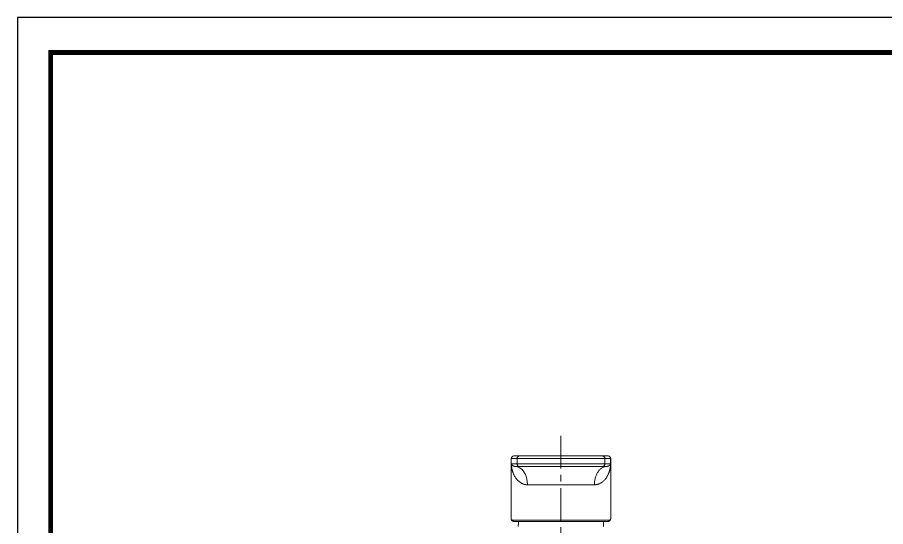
# Model space of a CAD drawing. Extents: x 0 to 790, y 0 to 579.
# Drawn here: x 0 to 331.9, y 384.1 to 578.8 of the extents above; entities that cross this region are included whole.
import ezdxf

# ---------------------------------------------------------------- set-up
doc = ezdxf.new("R2010")
doc.units = 0
doc.header["$LTSCALE"] = 10
doc.header["$MEASUREMENT"] = 0
doc.linetypes.add('CENTER', pattern=[2, 1.25, -0.25, 0.25, -0.25])
doc.layers.get('0').update_dxf_attribs({"linetype": 'CONTINUOUS'})
doc.layers.add('1', color=7, linetype='CONTINUOUS')
doc.layers.add('BODY', color=7, linetype='CONTINUOUS')

msp = doc.modelspace()

# ---------------------------------------------------------------- linework, layer by layer
at = {"ltscale": 0.5}
msp.add_lwpolyline([(0, 0), (789.88, 0), (789.88, 578.76), (0, 578.76)], close=True, dxfattribs=at)
at = {"color": 5, "linetype": 'ByBlock', "lineweight": 200, "const_width": 1.82}
msp.add_lwpolyline([(12.7, 24.78), (777.1, 24.78), (777.1, 565.32), (12.7, 565.32)], close=True, dxfattribs=at)
at = {"layer": '1', "color": 7, "linetype": 'Continuous', "lineweight": 18}
for p, q in [((188.76, 410.11), (188.76, 407.11)), ((189.77, 411.11), (189.76, 411.11)), ((189.77, 411.11), (191.97, 411.11)), ((191.97, 411.11), (223.55, 411.11)), ((223.55, 411.11), (225.75, 411.11)), ((225.76, 411.11), (225.75, 411.11)), ((226.76, 387.14), (226.76, 410.11)), ((188.76, 407.11), (188.76, 387.14)), ((191.97, 407.11), (190.26, 407.11)), ((223.55, 407.11), (191.97, 407.11)), ((225.26, 407.11), (223.55, 407.11)), ((225.72, 386.11), (189.8, 386.11))]:
    msp.add_line(p, q, dxfattribs=at)
at = {"layer": '1', "color": 7, "linetype": 'Continuous', "lineweight": 13}
for p, q in [((188.77, 410.11), (188.76, 410.11)), ((188.77, 410.11), (190.97, 410.11)), ((188.77, 410.11), (188.77, 408.11)), ((190.97, 410.11), (190.97, 408.11)), ((190.97, 410.11), (224.55, 410.11)), ((224.55, 410.11), (226.75, 410.11)), ((224.55, 410.11), (224.55, 408.11)), ((226.76, 410.11), (226.75, 410.11)), ((226.75, 410.11), (226.75, 408.11)), ((188.85, 407.11), (188.76, 407.11)), ((190.97, 408.11), (188.77, 408.11)), ((224.55, 408.11), (190.97, 408.11)), ((226.75, 408.11), (224.55, 408.11)), ((207.76, 400.11), (194.97, 400.11)), ((220.55, 400.11), (207.76, 400.11)), ((207.76, 386.61), (189.31, 386.61)), ((226.21, 386.61), (207.76, 386.61))]:
    msp.add_line(p, q, dxfattribs=at)
at = {"layer": '1', "color": 7, "linetype": 'Continuous', "lineweight": 18}
for centre, radius, start, end in [((189.76, 410.11), 1, 90, 180), ((225.76, 410.11), 1, 0, 90), ((208.49, 384.11), 17.03, 173.2545, 180), ((207.03, 384.11), 17.03, 0, 6.7455)]:
    msp.add_arc(centre, radius, start, end, dxfattribs=at)
at = {"layer": '1', "color": 7, "linetype": 'Continuous', "lineweight": 13}
for centre, major_axis, start_param, end_param in [((189.77, 410.11), (0, 1), 0, 1.570796), ((191.97, 410.11), (0, 1), 0, 1.570796), ((223.55, 410.11), (0, 1), 4.712389, 6.283185), ((225.75, 410.11), (0, 1), 4.712389, 6.283185), ((191.97, 408.11), (0, -1), 4.712389, 6.283185), ((223.55, 408.11), (0, -1), 0, 1.570796)]:
    msp.add_ellipse(centre, major_axis=major_axis, ratio=0.999657, start_param=start_param, end_param=end_param, dxfattribs=at)
at = {"layer": '1', "color": 7, "linetype": 'Continuous', "lineweight": 18}
for centre, major_axis, ratio, start_param, end_param in [((181.88, 407.11), (-6.9, -1.2), 0.871804, 2.945335, 3.088549), ((190.26, 400.11), (0, -7), 0.673181, 1.570797, 3.141593)]:
    msp.add_ellipse(centre, major_axis=major_axis, ratio=ratio, start_param=start_param, end_param=end_param, dxfattribs=at)
for points, degree in [([(188.85, 407.11), (188.83, 407.28), (188.79, 407.62), (188.77, 407.95), (188.77, 408.11)], 3), ([(188.82, 407.99), (188.81, 408.01), (188.79, 408.05), (188.77, 408.09), (188.77, 408.11)], 3), ([(188.76, 387.16), (188.75, 386.29), (189.62, 386.15)], 2), ([(225.9, 386.15), (226.77, 386.29), (226.76, 387.16)], 2)]:
    msp.add_open_spline(points, degree=degree, dxfattribs=at)
at = {"layer": '1', "color": 7, "linetype": 'Continuous', "lineweight": 13}
for points, knots in [([(189.99, 407.13), (189.99, 407.14), (189.95, 407.14), (189.87, 407.16), (189.76, 407.19), (189.66, 407.23), (189.56, 407.28), (189.47, 407.32), (189.38, 407.38), (189.28, 407.44), (189.19, 407.52), (189.1, 407.6), (189.02, 407.69), (188.94, 407.79), (188.87, 407.89), (188.84, 407.96), (188.82, 407.99)], [0, 0, 0, 0, 0.004419, 0.066609, 0.128707, 0.191849, 0.256183, 0.3203, 0.385576, 0.457495, 0.537655, 0.624911, 0.718139, 0.816574, 0.920254, 1, 1, 1, 1]), ([(194.97, 400.11), (194.96, 400.11), (194.94, 400.11), (194.9, 400.11), (194.87, 400.11), (194.84, 400.11), (194.8, 400.11), (194.77, 400.12), (194.74, 400.12), (194.7, 400.12), (194.67, 400.12), (194.64, 400.12), (194.6, 400.13), (194.57, 400.13), (194.54, 400.13), (194.5, 400.14), (194.47, 400.14), (194.44, 400.14), (194.4, 400.15), (194.37, 400.15), (194.34, 400.16), (194.3, 400.16), (194.27, 400.17), (194.24, 400.17), (194.2, 400.18), (194.17, 400.18), (194.14, 400.19), (194.1, 400.19), (194.07, 400.2), (194.04, 400.21), (194, 400.22), (193.97, 400.22), (193.94, 400.23), (193.9, 400.24), (193.87, 400.25), (193.84, 400.25), (193.81, 400.26), (193.77, 400.27), (193.74, 400.28), (193.71, 400.29), (193.67, 400.3), (193.64, 400.31), (193.61, 400.32), (193.58, 400.33), (193.54, 400.34), (193.51, 400.35), (193.48, 400.36), (193.44, 400.37), (193.41, 400.38), (193.38, 400.4), (193.35, 400.41), (193.31, 400.42), (193.28, 400.43), (193.25, 400.45), (193.22, 400.46), (193.18, 400.47), (193.15, 400.49), (193.12, 400.5), (193.09, 400.51), (193.05, 400.53), (193.02, 400.54), (192.99, 400.56), (192.96, 400.57), (192.92, 400.59), (192.89, 400.6), (192.86, 400.62), (192.83, 400.63), (192.69, 400.71), (192.44, 400.84), (192.1, 401.07), (191.76, 401.33), (191.43, 401.62), (191.09, 401.96), (190.74, 402.37), (190.38, 402.87), (190.04, 403.41), (189.78, 403.9), (189.59, 404.33), (189.45, 404.68), (189.32, 405.05), (189.23, 405.33), (189.17, 405.51), (189.15, 405.58), (189.13, 405.66), (189.11, 405.74), (189.09, 405.82), (189.07, 405.9), (189.05, 405.98), (189.03, 406.07), (189.01, 406.15), (188.99, 406.24), (188.97, 406.33), (188.96, 406.42), (188.94, 406.52), (188.92, 406.61), (188.91, 406.71), (188.89, 406.81), (188.87, 406.91), (188.86, 407.01), (188.85, 407.08), (188.85, 407.11)], [0, 0, 0, 0, 0.002839, 0.005684, 0.008535, 0.011394, 0.014259, 0.017131, 0.02001, 0.022896, 0.025789, 0.028689, 0.031596, 0.034511, 0.037434, 0.040363, 0.043301, 0.046246, 0.049198, 0.052159, 0.055127, 0.058104, 0.061088, 0.06408, 0.067081, 0.07009, 0.073107, 0.076133, 0.079167, 0.08221, 0.085261, 0.088321, 0.091389, 0.094467, 0.097553, 0.100648, 0.103752, 0.106866, 0.109988, 0.11312, 0.116261, 0.119411, 0.12257, 0.125739, 0.128918, 0.132106, 0.135304, 0.138511, 0.141728, 0.144955, 0.148192, 0.151439, 0.154696, 0.157963, 0.16124, 0.164527, 0.167824, 0.171131, 0.174449, 0.177777, 0.181116, 0.184465, 0.187825, 0.191195, 0.194576, 0.197967, 0.201369, 0.204782, 0.24309, 0.282931, 0.324359, 0.367425, 0.412171, 0.469811, 0.53116, 0.596271, 0.665186, 0.701844, 0.740318, 0.780613, 0.82273, 0.830584, 0.838602, 0.846784, 0.855129, 0.863639, 0.872313, 0.881151, 0.890152, 0.899318, 0.908648, 0.918142, 0.9278, 0.937622, 0.947608, 0.957758, 0.968072, 0.978551, 0.989193, 1, 1, 1, 1]), ([(226.75, 408.11), (226.75, 408.09), (226.75, 408.06), (226.75, 408.01), (226.75, 407.97), (226.74, 407.92), (226.74, 407.87), (226.74, 407.82), (226.74, 407.78), (226.73, 407.73), (226.73, 407.69), (226.73, 407.64), (226.72, 407.6), (226.72, 407.56), (226.72, 407.51), (226.71, 407.47), (226.71, 407.43), (226.7, 407.39), (226.7, 407.35), (226.7, 407.31), (226.69, 407.27), (226.69, 407.23), (226.68, 407.19), (226.68, 407.16), (226.67, 407.12), (226.67, 407.08), (226.66, 407.05), (226.66, 407.01), (226.65, 406.98), (226.65, 406.94), (226.65, 406.91), (226.64, 406.87), (226.64, 406.84), (226.63, 406.81), (226.63, 406.78), (226.62, 406.75), (226.62, 406.72), (226.61, 406.69), (226.61, 406.66), (226.6, 406.63), (226.6, 406.6), (226.59, 406.57), (226.59, 406.54), (226.58, 406.52), (226.58, 406.49), (226.57, 406.47), (226.57, 406.44), (226.54, 406.32), (226.5, 406.12), (226.43, 405.83), (226.36, 405.56), (226.28, 405.3), (226.19, 405), (226.07, 404.67), (225.92, 404.32), (225.77, 403.98), (225.6, 403.65), (225.42, 403.32), (225.22, 402.99), (225.01, 402.69), (224.75, 402.34), (224.44, 401.98), (224.07, 401.6), (223.68, 401.26), (223.28, 400.97), (222.98, 400.79), (222.8, 400.69), (222.74, 400.66), (222.69, 400.63), (222.63, 400.61), (222.58, 400.58), (222.52, 400.55), (222.46, 400.53), (222.41, 400.5), (222.35, 400.48), (222.29, 400.45), (222.24, 400.43), (222.18, 400.41), (222.12, 400.39), (222.06, 400.37), (222.01, 400.35), (221.95, 400.33), (221.89, 400.31), (221.83, 400.3), (221.77, 400.28), (221.72, 400.26), (221.66, 400.25), (221.6, 400.23), (221.54, 400.22), (221.48, 400.21), (221.43, 400.2), (221.37, 400.19), (221.31, 400.18), (221.25, 400.17), (221.19, 400.16), (221.13, 400.15), (221.08, 400.14), (221.02, 400.14), (220.96, 400.13), (220.9, 400.12), (220.84, 400.12), (220.78, 400.12), (220.73, 400.11), (220.67, 400.11), (220.61, 400.11), (220.57, 400.11), (220.55, 400.11)], [0, 0, 0, 0, 0.004636, 0.009221, 0.013755, 0.018237, 0.022669, 0.027049, 0.031379, 0.035657, 0.039884, 0.04406, 0.048185, 0.052259, 0.056282, 0.060253, 0.064174, 0.068043, 0.071862, 0.075629, 0.079345, 0.08301, 0.086624, 0.090187, 0.093699, 0.097159, 0.100569, 0.103927, 0.107235, 0.110491, 0.113696, 0.11685, 0.119953, 0.123005, 0.126005, 0.128955, 0.131853, 0.134701, 0.137497, 0.140242, 0.142937, 0.14558, 0.148171, 0.150712, 0.153202, 0.155641, 0.158028, 0.160365, 0.1892, 0.216868, 0.243368, 0.268702, 0.29287, 0.330086, 0.365854, 0.400178, 0.433062, 0.469473, 0.504638, 0.538565, 0.571263, 0.621736, 0.669934, 0.715915, 0.759746, 0.801501, 0.806991, 0.81245, 0.817879, 0.823278, 0.828647, 0.833987, 0.839297, 0.844578, 0.84983, 0.855054, 0.86025, 0.865417, 0.870557, 0.875669, 0.880755, 0.885813, 0.890845, 0.89585, 0.90083, 0.905784, 0.910713, 0.915616, 0.920495, 0.92535, 0.93018, 0.934987, 0.939771, 0.944531, 0.949269, 0.953985, 0.958679, 0.963351, 0.968002, 0.972632, 0.977242, 0.981832, 0.986403, 0.990954, 0.995486, 1, 1, 1, 1]), ([(225.26, 407.11), (225.12, 407.11), (224.98, 407.1), (224.7, 407.06), (224.55, 407.03), (224.26, 406.95), (224.11, 406.9), (223.82, 406.78), (223.67, 406.7), (223.38, 406.53), (223.24, 406.44), (222.96, 406.22), (222.82, 406.1), (222.55, 405.84), (222.42, 405.7), (222.17, 405.39), (222.05, 405.23), (221.82, 404.89), (221.71, 404.71), (221.5, 404.34), (221.41, 404.14), (221.23, 403.74), (221.15, 403.54), (221, 403.12), (220.94, 402.9), (220.82, 402.47), (220.77, 402.25), (220.69, 401.82), (220.66, 401.6), (220.6, 401.17), (220.58, 400.95), (220.56, 400.53), (220.55, 400.32), (220.55, 400.11)], [0, 0, 0, 0, 0.0625, 0.0625, 0.125, 0.125, 0.1875, 0.1875, 0.25, 0.25, 0.3125, 0.3125, 0.375, 0.375, 0.4375, 0.4375, 0.5, 0.5, 0.5625, 0.5625, 0.625, 0.625, 0.6875, 0.6875, 0.75, 0.75, 0.8125, 0.8125, 0.875, 0.875, 0.9375, 0.9375, 1, 1, 1, 1]), ([(226.75, 408.11), (226.74, 408.07), (226.7, 407.99), (226.64, 407.88), (226.57, 407.78), (226.5, 407.69), (226.41, 407.59), (226.3, 407.5), (226.19, 407.41), (226.07, 407.34), (225.95, 407.27), (225.83, 407.22), (225.71, 407.18), (225.61, 407.15), (225.56, 407.14), (225.54, 407.14)], [0, 0, 0, 0, 0.10743, 0.19643, 0.278074, 0.362372, 0.45044, 0.538975, 0.62531, 0.707199, 0.783009, 0.85202, 0.916199, 0.978271, 1, 1, 1, 1]), ([(189.31, 386.61), (189.31, 386.61), (189.3, 386.61), (189.29, 386.61), (189.27, 386.61), (189.26, 386.61), (189.25, 386.61), (189.23, 386.61), (189.22, 386.61), (189.21, 386.62), (189.2, 386.62), (189.18, 386.62), (189.17, 386.62), (189.16, 386.62), (189.15, 386.62), (189.14, 386.63), (189.13, 386.63), (189.11, 386.63), (189.1, 386.63), (189.09, 386.64), (189.08, 386.64), (189.07, 386.64), (189.06, 386.65), (189.05, 386.65), (189.04, 386.65), (189.03, 386.66), (189.02, 386.66), (189.01, 386.66), (189, 386.67), (188.99, 386.67), (188.98, 386.68), (188.98, 386.68), (188.97, 386.69), (188.96, 386.69), (188.95, 386.7), (188.94, 386.7), (188.94, 386.71), (188.93, 386.71), (188.92, 386.72), (188.91, 386.72), (188.91, 386.73), (188.9, 386.74), (188.89, 386.74), (188.89, 386.75), (188.88, 386.76), (188.87, 386.76), (188.87, 386.77), (188.86, 386.78), (188.85, 386.78), (188.85, 386.79), (188.84, 386.8), (188.84, 386.81), (188.83, 386.81), (188.83, 386.82), (188.82, 386.83), (188.82, 386.84), (188.82, 386.85), (188.81, 386.86), (188.81, 386.86), (188.8, 386.87), (188.8, 386.88), (188.8, 386.89), (188.79, 386.9), (188.79, 386.91), (188.79, 386.92), (188.78, 386.93), (188.78, 386.94), (188.78, 386.95), (188.78, 386.96), (188.77, 386.97), (188.77, 386.98), (188.77, 386.99), (188.77, 387), (188.77, 387.02), (188.76, 387.03), (188.76, 387.04), (188.76, 387.05), (188.76, 387.07), (188.76, 387.09), (188.76, 387.11), (188.76, 387.12), (188.76, 387.12)], [0, 0, 0, 0, 0.012462, 0.024921, 0.037379, 0.049834, 0.062286, 0.074736, 0.087184, 0.099629, 0.112072, 0.124512, 0.136949, 0.149384, 0.161816, 0.174246, 0.186673, 0.199097, 0.211518, 0.223937, 0.236353, 0.248765, 0.261175, 0.273582, 0.285986, 0.298387, 0.310785, 0.32318, 0.335572, 0.347961, 0.360347, 0.37273, 0.385109, 0.397486, 0.409859, 0.422229, 0.434596, 0.446959, 0.459319, 0.471676, 0.48403, 0.496381, 0.508728, 0.521072, 0.533413, 0.545751, 0.558086, 0.570417, 0.582745, 0.59507, 0.607392, 0.61971, 0.632026, 0.644338, 0.656647, 0.668953, 0.681256, 0.693555, 0.705852, 0.718145, 0.730435, 0.742722, 0.755006, 0.767286, 0.779563, 0.791838, 0.804108, 0.816376, 0.828641, 0.840902, 0.85316, 0.865416, 0.877667, 0.889916, 0.902161, 0.914404, 0.926643, 0.949025, 0.971501, 0.994073, 1, 1, 1, 1]), ([(225.72, 386.11), (225.75, 386.11), (225.78, 386.11), (225.85, 386.13), (225.88, 386.14), (225.94, 386.16), (225.96, 386.18), (226.02, 386.21), (226.04, 386.23), (226.09, 386.28), (226.11, 386.31), (226.14, 386.36), (226.16, 386.39), (226.18, 386.45), (226.19, 386.48), (226.2, 386.55), (226.21, 386.58), (226.21, 386.61)], [0, 0, 0, 0, 0.125, 0.125, 0.25, 0.25, 0.375, 0.375, 0.5, 0.5, 0.625, 0.625, 0.75, 0.75, 0.875, 0.875, 1, 1, 1, 1]), ([(226.76, 387.12), (226.76, 387.12), (226.76, 387.11), (226.76, 387.1), (226.76, 387.09), (226.76, 387.07), (226.76, 387.06), (226.76, 387.05), (226.75, 387.03), (226.75, 387.01), (226.75, 386.99), (226.75, 386.97), (226.74, 386.95), (226.74, 386.93), (226.73, 386.91), (226.72, 386.89), (226.72, 386.88), (226.71, 386.86), (226.7, 386.84), (226.69, 386.83), (226.69, 386.81), (226.68, 386.8), (226.67, 386.78), (226.65, 386.77), (226.64, 386.76), (226.63, 386.75), (226.62, 386.73), (226.6, 386.72), (226.59, 386.71), (226.58, 386.7), (226.56, 386.69), (226.55, 386.68), (226.53, 386.67), (226.51, 386.67), (226.49, 386.66), (226.48, 386.65), (226.46, 386.64), (226.44, 386.64), (226.42, 386.63), (226.4, 386.63), (226.37, 386.62), (226.35, 386.62), (226.33, 386.62), (226.31, 386.62), (226.28, 386.61), (226.26, 386.61), (226.23, 386.61), (226.21, 386.61), (226.21, 386.61)], [0, 0, 0, 0, 0.012194, 0.024376, 0.036536, 0.048674, 0.060789, 0.072882, 0.095578, 0.118299, 0.141044, 0.163815, 0.18661, 0.20943, 0.232275, 0.255145, 0.27804, 0.300959, 0.323904, 0.346873, 0.369867, 0.392886, 0.41593, 0.438999, 0.462092, 0.485211, 0.508354, 0.531523, 0.554717, 0.577935, 0.601179, 0.624448, 0.647742, 0.67106, 0.694402, 0.717769, 0.74116, 0.764576, 0.788014, 0.811477, 0.834963, 0.858472, 0.882004, 0.905559, 0.929136, 0.952735, 0.976357, 1, 1, 1, 1])]:
    msp.add_open_spline(points, degree=3, knots=knots, dxfattribs=at)
at = {"layer": '1', "color": 7, "linetype": 'Continuous', "lineweight": 18}
for points, knots in [([(190.26, 407.11), (190.25, 407.11), (190.2, 407.11), (190.11, 407.12), (190.03, 407.13), (189.99, 407.13)], [0, 0, 0, 0, 0.077555, 0.557974, 1, 1, 1, 1]), ([(225.54, 407.14), (225.51, 407.13), (225.44, 407.12), (225.35, 407.11), (225.28, 407.11), (225.26, 407.11)], [0, 0, 0, 0, 0.320989, 0.823614, 1, 1, 1, 1])]:
    msp.add_open_spline(points, degree=3, knots=knots, dxfattribs=at)
at = {"layer": '1', "color": 7, "linetype": 'Continuous', "lineweight": 13}
msp.add_rational_spline([(189.8, 386.11), (189.51, 386.11), (189.31, 386.32), (189.31, 386.61)], [1.17489180851, 0.943930022533, 0.941724004347, 1.16827375396], degree=3, dxfattribs=at)
at = {"layer": 'BODY', "color": 1, "linetype": 'CENTER', "lineweight": 5}
msp.add_line((207.76, 418.86), (207.76, 214.98), dxfattribs=at)

doc.saveas('drawing.dxf')
